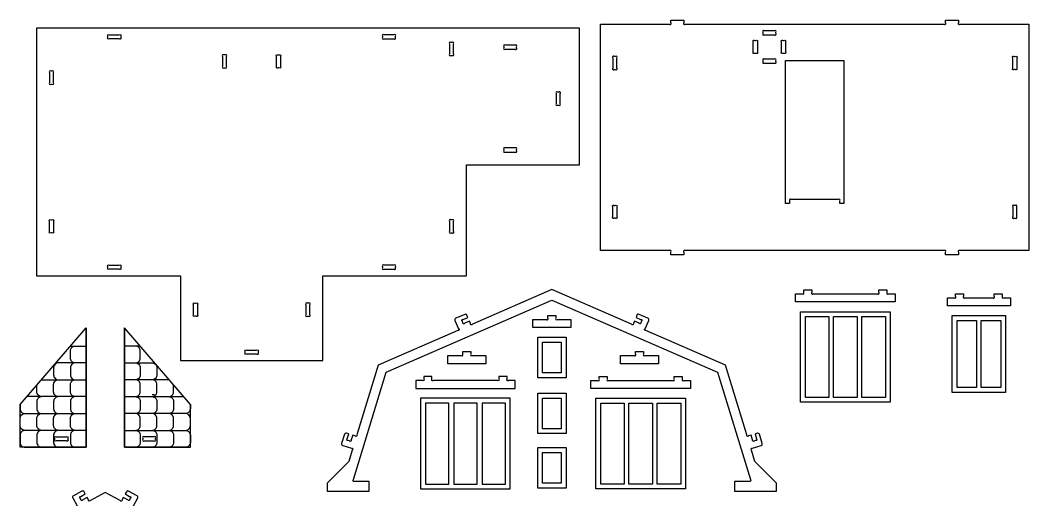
# Model space of a CAD drawing. Extents: x 61.9 to 158.6, y 1998.2 to 2079.7.
# Drawn here: x 61.9 to 124.3, y 2050 to 2079.7 of the extents above; entities that cross this region are included whole.
import ezdxf

# ---------------------------------------------------------------- set-up
doc = ezdxf.new("R2010")
doc.units = 0
doc.header["$MEASUREMENT"] = 0
doc.layers.add('LAYER1', color=18, linetype='CONTINUOUS')

msp = doc.modelspace()

# ---------------------------------------------------------------- linework, layer by layer
at = {"layer": 'LAYER1'}
for points in [[(96.537, 2079.171), (62.937, 2079.171), (62.937, 2063.871), (71.837, 2063.871), (71.837, 2058.621), (80.637, 2058.621), (80.637, 2063.871), (89.537, 2063.871), (89.537, 2070.721), (96.537, 2070.721)], [(115.755, 2056.049), (110.205, 2056.049), (110.205, 2061.649), (115.755, 2061.649)], [(111.955, 2056.349), (110.505, 2056.349), (110.505, 2061.349), (111.955, 2061.349)], [(113.705, 2056.349), (112.255, 2056.349), (112.255, 2061.349), (113.705, 2061.349)], [(114.005, 2061.349), (115.455, 2061.349), (115.455, 2056.349), (114.005, 2056.349)], [(122.894, 2056.658), (119.594, 2056.658), (119.594, 2061.408), (122.894, 2061.408)], [(121.094, 2056.958), (119.894, 2056.958), (119.894, 2061.108), (121.094, 2061.108)], [(121.394, 2061.108), (122.594, 2061.108), (122.594, 2056.958), (121.394, 2056.958)], [(95.697, 2057.566), (93.947, 2057.566), (93.947, 2060.066), (95.697, 2060.066)], [(94.247, 2059.766), (95.397, 2059.766), (95.397, 2057.866), (94.247, 2057.866)], [(95.697, 2054.108), (93.947, 2054.108), (93.947, 2056.608), (95.697, 2056.608)], [(86.698, 2050.695), (92.248, 2050.695), (92.248, 2056.295), (86.698, 2056.295)], [(88.448, 2055.995), (86.998, 2055.995), (86.998, 2050.995), (88.448, 2050.995)], [(88.748, 2050.995), (90.198, 2050.995), (90.198, 2055.995), (88.748, 2055.995)], [(90.498, 2050.995), (91.948, 2050.995), (91.948, 2055.995), (90.498, 2055.995)], [(94.247, 2056.308), (95.397, 2056.308), (95.397, 2054.408), (94.247, 2054.408)], [(103.091, 2050.695), (97.541, 2050.695), (97.541, 2056.295), (103.091, 2056.295)], [(99.291, 2050.995), (97.841, 2050.995), (97.841, 2055.995), (99.291, 2055.995)], [(101.041, 2050.995), (99.591, 2050.995), (99.591, 2055.995), (101.041, 2055.995)], [(101.341, 2055.995), (102.791, 2055.995), (102.791, 2050.995), (101.341, 2050.995)], [(95.697, 2050.742), (93.947, 2050.742), (93.947, 2053.242), (95.697, 2053.242)], [(94.247, 2052.942), (95.397, 2052.942), (95.397, 2051.042), (94.247, 2051.042)]]:
    msp.add_lwpolyline(points, close=True, dxfattribs=at)
for points in [[(97.834, 2079.422), (102.095, 2079.422, 1), (102.184, 2079.511), (102.184, 2079.672), (102.984, 2079.672), (102.984, 2079.511, 1), (103.072, 2079.422), (119.095, 2079.422, 1), (119.184, 2079.511), (119.184, 2079.672), (119.984, 2079.672), (119.984, 2079.511, 1), (120.072, 2079.422), (124.334, 2079.422), (124.334, 2065.422), (120.072, 2065.422, 1), (119.984, 2065.333), (119.984, 2065.172), (119.184, 2065.172), (119.184, 2065.333, 1), (119.095, 2065.422), (103.072, 2065.422, 1), (102.984, 2065.333), (102.984, 2065.172), (102.184, 2065.172), (102.184, 2065.333, 1), (102.095, 2065.422), (97.834, 2065.422)], [(67.426, 2078.771), (68.049, 2078.771, -1), (68.137, 2078.682), (68.137, 2078.609, -1), (68.049, 2078.521), (67.426, 2078.521, -1), (67.337, 2078.609), (67.337, 2078.682, -1)], [(84.337, 2078.682), (84.337, 2078.609, 1), (84.426, 2078.521), (85.049, 2078.521, 1), (85.137, 2078.609), (85.137, 2078.682, 1), (85.049, 2078.771), (84.426, 2078.771, 1)], [(107.534, 2078.333), (107.534, 2077.711, -1), (107.445, 2077.622), (107.372, 2077.622, -1), (107.284, 2077.711), (107.284, 2078.333, -1), (107.372, 2078.422), (107.445, 2078.422, -1)], [(107.884, 2078.933), (107.884, 2078.861, 1), (107.972, 2078.772), (108.595, 2078.772, 1), (108.684, 2078.861), (108.684, 2078.933, 1), (108.595, 2079.022), (107.972, 2079.022, 1)], [(109.284, 2078.333), (109.284, 2077.711, -1), (109.195, 2077.622), (109.122, 2077.622, -1), (109.034, 2077.711), (109.034, 2078.333, -1), (109.122, 2078.422), (109.195, 2078.422, -1)], [(88.487, 2078.207), (88.487, 2077.584, 1), (88.576, 2077.496), (88.649, 2077.496, 1), (88.737, 2077.584), (88.737, 2078.207, 1), (88.649, 2078.296), (88.576, 2078.296, 1)], [(91.837, 2078.032), (91.837, 2077.959, 1), (91.926, 2077.871), (92.549, 2077.871, 1), (92.637, 2077.959), (92.637, 2078.032, 1), (92.549, 2078.121), (91.926, 2078.121, 1)], [(74.437, 2077.432), (74.437, 2076.809, 1), (74.526, 2076.721), (74.599, 2076.721, 1), (74.687, 2076.809), (74.687, 2077.432, 1), (74.599, 2077.521), (74.526, 2077.521, 1)], [(78.037, 2077.432), (78.037, 2076.809, -1), (77.949, 2076.721), (77.876, 2076.721, -1), (77.787, 2076.809), (77.787, 2077.432, -1), (77.876, 2077.521), (77.949, 2077.521, -1)], [(98.584, 2077.333), (98.584, 2076.711, 1), (98.672, 2076.622), (98.745, 2076.622, 1), (98.834, 2076.711), (98.834, 2077.333, 1), (98.745, 2077.422), (98.672, 2077.422, 1)], [(107.884, 2077.183), (107.884, 2077.111, 1), (107.972, 2077.022), (108.595, 2077.022, 1), (108.684, 2077.111), (108.684, 2077.183, 1), (108.595, 2077.272), (107.972, 2077.272, 1)], [(123.584, 2077.333), (123.584, 2076.711, -1), (123.495, 2076.622), (123.422, 2076.622, -1), (123.334, 2076.711), (123.334, 2077.333, -1), (123.422, 2077.422), (123.495, 2077.422, -1)], [(112.634, 2068.335), (112.634, 2068.496, 1), (112.545, 2068.585), (109.622, 2068.585, 1), (109.534, 2068.496), (109.534, 2068.335), (109.284, 2068.335), (109.284, 2077.185), (112.884, 2077.185), (112.884, 2068.335)], [(63.737, 2076.432), (63.737, 2075.809, 1), (63.826, 2075.721), (63.899, 2075.721, 1), (63.987, 2075.809), (63.987, 2076.432, 1), (63.899, 2076.521), (63.826, 2076.521, 1)], [(95.087, 2075.132), (95.087, 2074.509, 1), (95.176, 2074.421), (95.249, 2074.421, 1), (95.337, 2074.509), (95.337, 2075.132, 1), (95.249, 2075.221), (95.176, 2075.221, 1)], [(91.837, 2071.682), (91.837, 2071.609, 1), (91.926, 2071.521), (92.549, 2071.521, 1), (92.637, 2071.609), (92.637, 2071.682, 1), (92.549, 2071.771), (91.926, 2071.771, 1)], [(98.672, 2068.222), (98.745, 2068.222, -1), (98.834, 2068.133), (98.834, 2067.511, -1), (98.745, 2067.422), (98.672, 2067.422, -1), (98.584, 2067.511), (98.584, 2068.133, -1)], [(123.334, 2068.133), (123.334, 2067.511, 1), (123.422, 2067.422), (123.495, 2067.422, 1), (123.584, 2067.511), (123.584, 2068.133, 1), (123.495, 2068.222), (123.422, 2068.222, 1)], [(63.826, 2067.321), (63.899, 2067.321, -1), (63.987, 2067.232), (63.987, 2066.609, -1), (63.899, 2066.521), (63.826, 2066.521, -1), (63.737, 2066.609), (63.737, 2067.232, -1)], [(88.487, 2067.232), (88.487, 2066.609, 1), (88.576, 2066.521), (88.649, 2066.521, 1), (88.737, 2066.609), (88.737, 2067.232, 1), (88.649, 2067.321), (88.576, 2067.321, 1)], [(67.426, 2064.521), (68.049, 2064.521, -1), (68.137, 2064.432), (68.137, 2064.359, -1), (68.049, 2064.271), (67.426, 2064.271, -1), (67.337, 2064.359), (67.337, 2064.432, -1)], [(84.337, 2064.432), (84.337, 2064.359, 1), (84.426, 2064.271), (85.049, 2064.271, 1), (85.137, 2064.359), (85.137, 2064.432, 1), (85.049, 2064.521), (84.426, 2064.521, 1)], [(108.722, 2051.055), (107.389, 2052.387), (107.173, 2053.094, -1), (107.232, 2053.205), (107.768, 2053.369, 0.414214), (107.835, 2053.494), (107.659, 2054.068, 0.414214), (107.534, 2054.134), (107.39, 2054.09), (107.482, 2053.792, -1), (107.423, 2053.682), (107.353, 2053.66, -1), (107.243, 2053.719), (107.151, 2054.017), (106.997, 2053.969, -1), (106.886, 2054.028), (105.564, 2058.341), (100.641, 2060.483, -1), (100.595, 2060.599), (100.819, 2061.114, 0.414214), (100.767, 2061.246), (100.217, 2061.485, 0.414214), (100.086, 2061.433), (100.026, 2061.296), (100.311, 2061.171, -1), (100.357, 2061.055), (100.328, 2060.988, -1), (100.212, 2060.942), (99.926, 2061.066), (99.862, 2060.918, -1), (99.745, 2060.872), (94.822, 2063.014), (89.899, 2060.872, -1), (89.782, 2060.918), (89.718, 2061.066), (89.433, 2060.942, -1), (89.316, 2060.988), (89.287, 2061.055, -1), (89.333, 2061.171), (89.618, 2061.296), (89.559, 2061.433, 0.414214), (89.427, 2061.485), (88.877, 2061.246, 0.414214), (88.825, 2061.114), (89.049, 2060.599, -1), (89.003, 2060.483), (84.08, 2058.341), (82.758, 2054.028, -1), (82.647, 2053.969), (82.493, 2054.017), (82.401, 2053.719, -1), (82.291, 2053.66), (82.221, 2053.682, -1), (82.162, 2053.792), (82.254, 2054.09), (82.11, 2054.134, 0.414214), (81.985, 2054.068), (81.81, 2053.494, 0.414214), (81.876, 2053.369), (82.413, 2053.205, -1), (82.471, 2053.094), (82.255, 2052.387), (80.922, 2051.055), (80.922, 2050.555), (83.522, 2050.555), (83.522, 2051.155), (82.624, 2051.155, -1), (82.54, 2051.269), (84.573, 2057.901), (94.822, 2062.359), (105.071, 2057.901), (107.105, 2051.269, -1), (107.02, 2051.155), (106.122, 2051.155), (106.122, 2050.555), (108.722, 2050.555)], [(110.905, 2062.999), (110.905, 2062.837, 1), (110.994, 2062.749), (114.967, 2062.749, 1), (115.055, 2062.837), (115.055, 2062.999), (115.555, 2062.999), (115.555, 2062.837, 1), (115.644, 2062.749), (116.055, 2062.749), (116.055, 2062.249), (109.905, 2062.249), (109.905, 2062.749), (110.317, 2062.749, 1), (110.405, 2062.837), (110.405, 2062.999)], [(120.294, 2062.758), (120.294, 2062.596, 1), (120.383, 2062.508), (122.106, 2062.508, 1), (122.194, 2062.596), (122.194, 2062.758), (122.694, 2062.758), (122.694, 2062.596, 1), (122.783, 2062.508), (123.194, 2062.508), (123.194, 2062.008), (119.294, 2062.008), (119.294, 2062.508), (119.706, 2062.508, 1), (119.794, 2062.596), (119.794, 2062.758)], [(72.887, 2062.082), (72.887, 2061.459, -1), (72.799, 2061.371), (72.726, 2061.371, -1), (72.637, 2061.459), (72.637, 2062.082, -1), (72.726, 2062.171), (72.799, 2062.171, -1)], [(79.587, 2062.082), (79.587, 2061.459, 1), (79.676, 2061.371), (79.749, 2061.371, 1), (79.837, 2061.459), (79.837, 2062.082, 1), (79.749, 2062.171), (79.676, 2062.171, 1)], [(93.647, 2061.166), (94.483, 2061.166, 1), (94.572, 2061.255), (94.572, 2061.416), (95.072, 2061.416), (95.072, 2061.255, 1), (95.161, 2061.166), (95.997, 2061.166), (95.997, 2060.666), (93.647, 2060.666)], [(75.926, 2059.271), (76.549, 2059.271, -1), (76.637, 2059.182), (76.637, 2059.109, -1), (76.549, 2059.021), (75.926, 2059.021, -1), (75.837, 2059.109), (75.837, 2059.182, -1)], [(88.378, 2058.933), (89.214, 2058.933, 1), (89.303, 2059.022), (89.303, 2059.183), (89.803, 2059.183), (89.803, 2059.022, 1), (89.891, 2058.933), (90.728, 2058.933), (90.728, 2058.433), (88.378, 2058.433)], [(99.067, 2058.933), (99.903, 2058.933, 1), (99.992, 2059.022), (99.992, 2059.183), (100.492, 2059.183), (100.492, 2059.022, 1), (100.581, 2058.933), (101.417, 2058.933), (101.417, 2058.433), (99.067, 2058.433)], [(91.548, 2057.645), (91.548, 2057.483, -1), (91.459, 2057.395), (87.487, 2057.395, -1), (87.398, 2057.483), (87.398, 2057.645), (86.898, 2057.645), (86.898, 2057.483, -1), (86.809, 2057.395), (86.398, 2057.395), (86.398, 2056.895), (92.548, 2056.895), (92.548, 2057.395), (92.137, 2057.395, -1), (92.048, 2057.483), (92.048, 2057.645)], [(98.241, 2057.645), (98.241, 2057.483, 1), (98.33, 2057.395), (102.303, 2057.395, 1), (102.391, 2057.483), (102.391, 2057.645), (102.891, 2057.645), (102.891, 2057.483, 1), (102.98, 2057.395), (103.391, 2057.395), (103.391, 2056.895), (97.241, 2056.895), (97.241, 2057.395), (97.653, 2057.395, 1), (97.741, 2057.483), (97.741, 2057.645)], [(64.155, 2053.915), (64.777, 2053.915, -1), (64.866, 2053.827), (64.866, 2053.754, -1), (64.777, 2053.665), (64.155, 2053.665, -1), (64.066, 2053.754), (64.066, 2053.827, -1)], [(69.5, 2053.827), (69.5, 2053.754, 1), (69.589, 2053.665), (70.212, 2053.665, 1), (70.3, 2053.754), (70.3, 2053.827, 1), (70.212, 2053.915), (69.589, 2053.915, 1)]]:
    msp.add_lwpolyline(points, format="xyb", close=True, dxfattribs=at)
for points in [[(66, 2053.265), (61.918, 2053.265), (61.918, 2055.902), (66, 2060.66), (65.999, 2053.265)], [(66, 2053.265), (66, 2060.66)], [(68.366, 2053.265), (68.366, 2060.66)], [(68.366, 2053.265), (72.448, 2053.265), (72.448, 2055.902), (68.366, 2060.66), (68.368, 2053.265)], [(65.029, 2059.527), (65.323, 2059.527)], [(69.338, 2059.527), (69.043, 2059.527)], [(64.288, 2058.484), (64.133, 2058.484)], [(64.288, 2058.484), (64.133, 2058.484)], [(63.238, 2057.44), (63.253, 2057.44)], [(63.238, 2057.44), (63.253, 2057.44)], [(71.129, 2057.44), (71.113, 2057.44)], [(71.129, 2057.44), (71.113, 2057.44)], [(63.253, 2056.396), (62.342, 2056.396)], [(63.253, 2056.396), (62.342, 2056.396)], [(70.078, 2056.521), (70.233, 2056.521)], [(70.078, 2056.521), (70.233, 2056.521)], [(71.113, 2056.396), (72.024, 2056.396)], [(71.113, 2056.396), (72.024, 2056.396)]]:
    msp.add_lwpolyline(points, dxfattribs=at)
for points in [[(66, 2058.484), (65.323, 2058.484, -0.414214), (65.023, 2058.784), (65.023, 2059.227, -0.414214), (65.323, 2059.527), (66, 2059.527)], [(68.367, 2058.484), (69.043, 2058.484, 0.414214), (69.343, 2058.784), (69.343, 2059.227, 0.414214), (69.043, 2059.527), (68.366, 2059.527)], [(65.323, 2058.484), (64.288, 2058.484, 0.414214), (63.988, 2058.184), (63.988, 2057.74, 0.414214), (64.288, 2057.44), (65.323, 2057.44)], [(65.323, 2058.484), (64.288, 2058.484, -0.112166), (64.159, 2058.513)], [(66, 2058.484), (65.323, 2058.484, 0.414214), (65.023, 2058.184), (65.023, 2057.74, 0.414214), (65.323, 2057.44), (66, 2057.44)], [(68.367, 2058.484), (69.043, 2058.484, -0.414214), (69.343, 2058.184), (69.343, 2057.74, -0.414214), (69.043, 2057.44), (68.367, 2057.44)], [(69.043, 2058.484), (70.078, 2058.484, 0.112166), (70.208, 2058.513)], [(69.043, 2058.484), (70.078, 2058.484, -0.414214), (70.378, 2058.184), (70.378, 2057.74, -0.414214), (70.078, 2057.44), (69.043, 2057.44)], [(63.238, 2057.44, -0.013073), (63.253, 2057.44), (64.288, 2057.44)], [(63.238, 2057.44, 0.012511), (63.253, 2057.44), (64.288, 2057.44)], [(65.323, 2056.396), (64.288, 2056.396, -0.414214), (63.988, 2056.696), (63.988, 2057.14, -0.414214), (64.288, 2057.44), (65.323, 2057.44)], [(65.999, 2056.396), (65.323, 2056.396, -0.414214), (65.023, 2056.696), (65.023, 2057.14, -0.414214), (65.323, 2057.44), (66, 2057.44)], [(68.367, 2056.396), (69.043, 2056.396, 0.414214), (69.343, 2056.696), (69.343, 2057.14, 0.414214), (69.043, 2057.44), (68.367, 2057.44)], [(69.043, 2056.396), (70.078, 2056.396, 0.414214), (70.378, 2056.696), (70.378, 2057.14, 0.414214), (70.078, 2057.44), (69.043, 2057.44)], [(71.129, 2057.44, 0.013073), (71.113, 2057.44), (70.078, 2057.44)], [(71.128, 2057.44, -0.012511), (71.113, 2057.44), (70.078, 2057.44)], [(64.288, 2056.396), (63.253, 2056.396, -0.414214), (62.953, 2056.696), (62.953, 2057.108)], [(70.078, 2056.396), (71.113, 2056.396, 0.414214), (71.413, 2056.696), (71.413, 2057.108)], [(64.288, 2056.396), (63.253, 2056.396, 0.414214), (62.953, 2056.096), (62.953, 2055.653, 0.414214), (63.253, 2055.353), (64.288, 2055.353)], [(65.323, 2056.396), (64.288, 2056.396, 0.414214), (63.988, 2056.096), (63.988, 2055.653, 0.414214), (64.288, 2055.353), (65.323, 2055.353)], [(65.999, 2056.396), (65.323, 2056.396, 0.414214), (65.023, 2056.096), (65.023, 2055.653, 0.414214), (65.323, 2055.353), (65.999, 2055.353)], [(68.367, 2056.396), (69.043, 2056.396, -0.414214), (69.343, 2056.096), (69.343, 2055.653, -0.414214), (69.043, 2055.353), (68.367, 2055.353)], [(69.043, 2056.396), (70.078, 2056.396, -0.414214), (70.378, 2056.096), (70.378, 2055.653, -0.414214), (70.078, 2055.353), (69.043, 2055.353)], [(70.078, 2056.396), (71.113, 2056.396, -0.414214), (71.413, 2056.096), (71.413, 2055.653, -0.414214), (71.113, 2055.353), (70.078, 2055.353)], [(61.918, 2055.902), (61.918, 2055.653, 0.414214), (62.218, 2055.353), (63.253, 2055.353)], [(63.253, 2054.309), (62.218, 2054.309, -0.414214), (61.918, 2054.609), (61.918, 2055.053, -0.414214), (62.218, 2055.353), (63.253, 2055.353)], [(63.384, 2054.309), (63.253, 2054.309, -0.414214), (62.953, 2054.609), (62.953, 2055.053, -0.414214), (63.253, 2055.353), (64.288, 2055.353)], [(65.323, 2054.309), (64.288, 2054.309, -0.414214), (63.988, 2054.609), (63.988, 2055.053, -0.414214), (64.288, 2055.353), (65.323, 2055.353)], [(65.999, 2054.309), (65.323, 2054.309, -0.414214), (65.023, 2054.609), (65.023, 2055.053, -0.414214), (65.323, 2055.353), (65.999, 2055.353)], [(68.367, 2054.309), (69.043, 2054.309, 0.414214), (69.343, 2054.609), (69.343, 2055.053, 0.414214), (69.043, 2055.353), (68.367, 2055.353)], [(69.043, 2054.309), (70.078, 2054.309, 0.414214), (70.378, 2054.609), (70.378, 2055.053, 0.414214), (70.078, 2055.353), (69.043, 2055.353)], [(70.982, 2054.309), (71.113, 2054.309, 0.414214), (71.413, 2054.609), (71.413, 2055.053, 0.414214), (71.113, 2055.353), (70.078, 2055.353)], [(72.448, 2055.902), (72.448, 2055.653, -0.414214), (72.148, 2055.353), (71.113, 2055.353)], [(71.113, 2054.309), (72.148, 2054.309, 0.414214), (72.448, 2054.609), (72.448, 2055.053, 0.414214), (72.148, 2055.353), (71.113, 2055.353)], [(63.253, 2054.309), (62.218, 2054.309, 0.414214), (61.918, 2054.009), (61.918, 2053.565, 0.414214), (62.218, 2053.265), (63.253, 2053.265)], [(64.288, 2054.309), (63.253, 2054.309, 0.414214), (62.953, 2054.009), (62.953, 2053.565, 0.414214), (63.253, 2053.265), (64.288, 2053.265)], [(65.323, 2054.309), (64.288, 2054.309, 0.414214), (63.988, 2054.009), (63.988, 2053.565, 0.414214), (64.288, 2053.265), (65.323, 2053.265)], [(65.999, 2054.309), (65.323, 2054.309, 0.414214), (65.023, 2054.009), (65.023, 2053.565, 0.414214), (65.323, 2053.265), (65.999, 2053.265)], [(68.367, 2054.309), (69.043, 2054.309, -0.414214), (69.343, 2054.009), (69.343, 2053.565, -0.414214), (69.043, 2053.265), (68.368, 2053.265)], [(69.043, 2054.309), (70.078, 2054.309, -0.414214), (70.378, 2054.009), (70.378, 2053.565, -0.414214), (70.078, 2053.265), (69.043, 2053.265)], [(70.078, 2054.309), (71.113, 2054.309, -0.414214), (71.413, 2054.009), (71.413, 2053.565, -0.414214), (71.113, 2053.265), (70.078, 2053.265)], [(71.113, 2054.309), (72.148, 2054.309, -0.414214), (72.448, 2054.009), (72.448, 2053.565, -0.414214), (72.148, 2053.265), (71.113, 2053.265)], [(68.927, 2049.638), (69.194, 2050.132, 0.414214), (69.154, 2050.267), (68.626, 2050.553, 0.414214), (68.49, 2050.512), (68.419, 2050.38), (68.693, 2050.232, -1), (68.729, 2050.112), (68.694, 2050.048, -1), (68.574, 2050.012), (68.3, 2050.16), (68.223, 2050.018, -1), (68.103, 2049.982), (67.183, 2050.48), (66.263, 2049.982, -1), (66.143, 2050.018), (66.066, 2050.16), (65.792, 2050.012, -1), (65.672, 2050.048), (65.638, 2050.112, -1), (65.674, 2050.232), (65.948, 2050.38), (65.876, 2050.512, 0.414214), (65.741, 2050.553), (65.213, 2050.267, 0.414214), (65.172, 2050.132), (65.439, 2049.638, -1)]]:
    msp.add_lwpolyline(points, format="xyb", dxfattribs=at)

doc.saveas('drawing.dxf')
